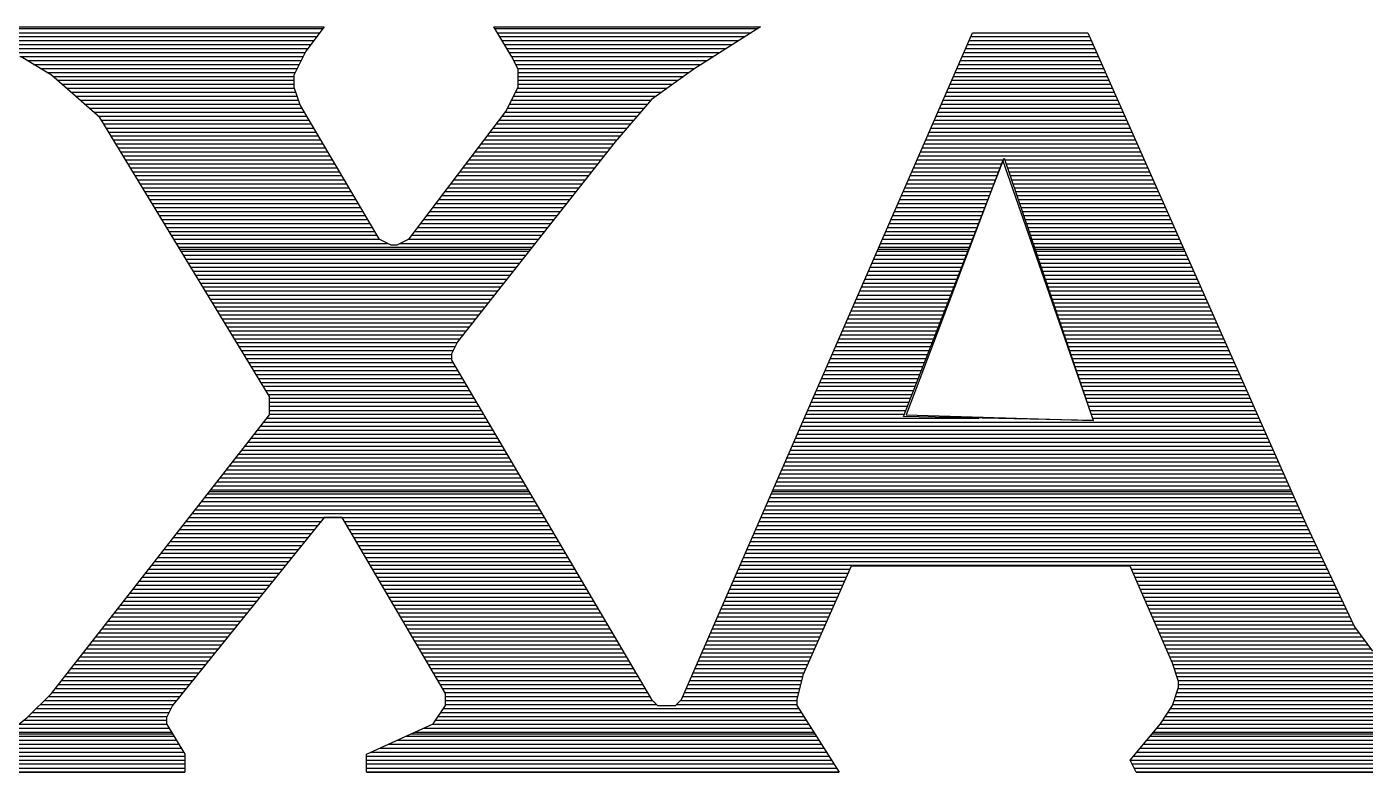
# Model space of a CAD drawing. Extents: x -19 to 106, y -45 to 160.
# Drawn here: x 7.458 to 9.351, y -29.136 to -28.081 of the extents above; entities that cross this region are included whole.
import ezdxf

# ---------------------------------------------------------------- set-up
doc = ezdxf.new("R2010")
doc.units = 0
doc.layers.add('DF_TITLE_BLOCK', color=2, linetype='CONTINUOUS')

msp = doc.modelspace()

# ---------------------------------------------------------------- linework, layer by layer
at = {"layer": 'DF_TITLE_BLOCK'}
for points in [[(7.355586, -28.081224), (7.878826, -28.081224)], [(7.355586, -28.081224), (7.878826, -28.081224)], [(7.355586, -28.081224), (7.878826, -28.081224)], [(7.361682, -28.083764), (7.87654, -28.083764)], [(7.374128, -28.089606), (7.872222, -28.089606)], [(7.386574, -28.095194), (7.868158, -28.095194)], [(7.878826, -28.081224), (7.852918, -28.115514)], [(7.878826, -28.081224), (7.852918, -28.115514)], [(7.878826, -28.081224), (7.852918, -28.115514)], [(8.144256, -28.123896), (8.118856, -28.081224)], [(8.118856, -28.081224), (8.496046, -28.081224)], [(8.118856, -28.081224), (8.496046, -28.081224)], [(8.144256, -28.123896), (8.118856, -28.081224)], [(8.118856, -28.081224), (8.496046, -28.081224)], [(8.144256, -28.123896), (8.118856, -28.081224)], [(8.12038, -28.083764), (8.491474, -28.083764)], [(8.123682, -28.089606), (8.482584, -28.089606)], [(8.127238, -28.095194), (8.473948, -28.095194)], [(8.384286, -29.032708), (8.795766, -28.089606)], [(8.384286, -29.032708), (8.795766, -28.089606)], [(8.384286, -29.032708), (8.795766, -28.089606)], [(8.496046, -28.081224), (8.401558, -28.141168)], [(8.496046, -28.081224), (8.401558, -28.141168)], [(8.496046, -28.081224), (8.401558, -28.141168)], [(8.79348, -28.095194), (8.96112, -28.095194)], [(8.795766, -28.089606), (8.958834, -28.089606)], [(8.795766, -28.089606), (8.958834, -28.089606)], [(8.795766, -28.089606), (8.958834, -28.089606)], [(8.958834, -28.089606), (9.267444, -28.784042)], [(8.958834, -28.089606), (9.267444, -28.784042)], [(8.958834, -28.089606), (9.267444, -28.784042)], [(7.39902, -28.100782), (7.86384, -28.100782)], [(7.411212, -28.10637), (7.859776, -28.10637)], [(7.423658, -28.111958), (7.855458, -28.111958)], [(7.436104, -28.117546), (7.851902, -28.117546)], [(7.852918, -28.115514), (7.835646, -28.149804)], [(7.852918, -28.115514), (7.835646, -28.149804)], [(7.852918, -28.115514), (7.835646, -28.149804)], [(8.13054, -28.100782), (8.465058, -28.100782)], [(8.133842, -28.10637), (8.456168, -28.10637)], [(8.137144, -28.111958), (8.447278, -28.111958)], [(8.140446, -28.117546), (8.438388, -28.117546)], [(8.783574, -28.117546), (8.97128, -28.117546)], [(8.786114, -28.111958), (8.96874, -28.111958)], [(8.788654, -28.10637), (8.9662, -28.10637)], [(8.791194, -28.100782), (8.96366, -28.100782)], [(7.448296, -28.123134), (7.849108, -28.123134)], [(7.492746, -28.149804), (7.450074, -28.123896)], [(7.492746, -28.149804), (7.450074, -28.123896)], [(7.492746, -28.149804), (7.450074, -28.123896)], [(7.458202, -28.128722), (7.846314, -28.128722)], [(7.4676, -28.134564), (7.843266, -28.134564)], [(8.144002, -28.123134), (8.429752, -28.123134)], [(8.153146, -28.141168), (8.144256, -28.123896)], [(8.153146, -28.141168), (8.144256, -28.123896)], [(8.153146, -28.141168), (8.144256, -28.123896)], [(8.146796, -28.128722), (8.420862, -28.128722)], [(8.14959, -28.134564), (8.411972, -28.134564)], [(8.776462, -28.134564), (8.978646, -28.134564)], [(8.778748, -28.128722), (8.976106, -28.128722)], [(8.781288, -28.123134), (8.97382, -28.123134)], [(7.476744, -28.140152), (7.840726, -28.140152)], [(7.486396, -28.14574), (7.837678, -28.14574)], [(7.561326, -28.209748), (7.492746, -28.149804)], [(7.561326, -28.209748), (7.492746, -28.149804)], [(7.561326, -28.209748), (7.492746, -28.149804)], [(7.494778, -28.151328), (7.835646, -28.151328)], [(7.835646, -28.149804), (7.835646, -28.166822)], [(7.835646, -28.149804), (7.835646, -28.166822)], [(7.835646, -28.149804), (7.835646, -28.166822)], [(8.152384, -28.140152), (8.403082, -28.140152)], [(8.153146, -28.166822), (8.153146, -28.141168)], [(8.153146, -28.166822), (8.153146, -28.141168)], [(8.153146, -28.166822), (8.153146, -28.141168)], [(8.153146, -28.14574), (8.394954, -28.14574)], [(8.153146, -28.151328), (8.387334, -28.151328)], [(8.401558, -28.141168), (8.341614, -28.184094)], [(8.401558, -28.141168), (8.341614, -28.184094)], [(8.401558, -28.141168), (8.341614, -28.184094)], [(8.769096, -28.151328), (8.986266, -28.151328)], [(8.771382, -28.14574), (8.983726, -28.14574)], [(8.773922, -28.140152), (8.981186, -28.140152)], [(7.501128, -28.156916), (7.835646, -28.156916)], [(7.507732, -28.162504), (7.835646, -28.162504)], [(7.514082, -28.168092), (7.836154, -28.168092)], [(7.520432, -28.17368), (7.838186, -28.17368)], [(7.835646, -28.166822), (7.844536, -28.192476)], [(7.835646, -28.166822), (7.844536, -28.192476)], [(7.835646, -28.166822), (7.844536, -28.192476)], [(8.135874, -28.201112), (8.153146, -28.166822)], [(8.135874, -28.201112), (8.153146, -28.166822)], [(8.135874, -28.201112), (8.153146, -28.166822)], [(8.14959, -28.17368), (8.355838, -28.17368)], [(8.152384, -28.168092), (8.363712, -28.168092)], [(8.153146, -28.156916), (8.37946, -28.156916)], [(8.153146, -28.162504), (8.371586, -28.162504)], [(8.75919, -28.17368), (8.996172, -28.17368)], [(8.761476, -28.168092), (8.993632, -28.168092)], [(8.76427, -28.162504), (8.991346, -28.162504)], [(8.766556, -28.156916), (8.988552, -28.156916)], [(7.527036, -28.179522), (7.839964, -28.179522)], [(7.533386, -28.18511), (7.841742, -28.18511)], [(7.539736, -28.190698), (7.843774, -28.190698)], [(7.844536, -28.192476), (7.955788, -28.381198)], [(7.844536, -28.192476), (7.955788, -28.381198)], [(7.844536, -28.192476), (7.955788, -28.381198)], [(8.140954, -28.190698), (8.335772, -28.190698)], [(8.144002, -28.18511), (8.340598, -28.18511)], [(8.146542, -28.179522), (8.347964, -28.179522)], [(8.341614, -28.184094), (8.290306, -28.244038)], [(8.341614, -28.184094), (8.290306, -28.244038)], [(8.341614, -28.184094), (8.290306, -28.244038)], [(8.751824, -28.190698), (9.003792, -28.190698)], [(8.754364, -28.18511), (9.001252, -28.18511)], [(8.75665, -28.179522), (8.998712, -28.179522)], [(7.546086, -28.196286), (7.846568, -28.196286)], [(7.55269, -28.201874), (7.84987, -28.201874)], [(7.55904, -28.207716), (7.853172, -28.207716)], [(7.801356, -28.603956), (7.561326, -28.209748)], [(7.801356, -28.603956), (7.561326, -28.209748)], [(7.801356, -28.603956), (7.561326, -28.209748)], [(7.998714, -28.381198), (8.135874, -28.201112)], [(7.998714, -28.381198), (8.135874, -28.201112)], [(7.998714, -28.381198), (8.135874, -28.201112)], [(8.131048, -28.207716), (8.321294, -28.207716)], [(8.135112, -28.201874), (8.32612, -28.201874)], [(8.13816, -28.196286), (8.330946, -28.196286)], [(8.744458, -28.207716), (9.011158, -28.207716)], [(8.746998, -28.201874), (9.008618, -28.201874)], [(8.749284, -28.196286), (9.006078, -28.196286)], [(7.563612, -28.213304), (7.856728, -28.213304)], [(7.567168, -28.218638), (7.859776, -28.218638)], [(7.57047, -28.22448), (7.863078, -28.22448)], [(7.574026, -28.230068), (7.866634, -28.230068)], [(8.113776, -28.230068), (8.30199, -28.230068)], [(8.118094, -28.22448), (8.306816, -28.22448)], [(8.122412, -28.218638), (8.311642, -28.218638)], [(8.12673, -28.213304), (8.316468, -28.213304)], [(8.734552, -28.230068), (9.021064, -28.230068)], [(8.737092, -28.22448), (9.018778, -28.22448)], [(8.739632, -28.218638), (9.016238, -28.218638)], [(8.742172, -28.213304), (9.013698, -28.213304)], [(7.577328, -28.235656), (7.869936, -28.235656)], [(7.580884, -28.241244), (7.873238, -28.241244)], [(7.584186, -28.246832), (7.87654, -28.246832)], [(8.290306, -28.244038), (8.067294, -28.526994)], [(8.290306, -28.244038), (8.067294, -28.526994)], [(8.290306, -28.244038), (8.067294, -28.526994)], [(8.100822, -28.246832), (8.287766, -28.246832)], [(8.10514, -28.241244), (8.292592, -28.241244)], [(8.109458, -28.235656), (8.297164, -28.235656)], [(8.727186, -28.246832), (9.028684, -28.246832)], [(8.729726, -28.241244), (9.026144, -28.241244)], [(8.732266, -28.235656), (9.023604, -28.235656)], [(7.587488, -28.252674), (7.879842, -28.252674)], [(7.591044, -28.258262), (7.883144, -28.258262)], [(7.594346, -28.26385), (7.886446, -28.26385)], [(8.088122, -28.26385), (8.274558, -28.26385)], [(8.09244, -28.258262), (8.278876, -28.258262)], [(8.096758, -28.252674), (8.283448, -28.252674)], [(8.697976, -28.632658), (8.840724, -28.266898)], [(8.720074, -28.26385), (9.036304, -28.26385)], [(8.72236, -28.258262), (9.03351, -28.258262)], [(8.7249, -28.252674), (9.031224, -28.252674)], [(8.840724, -28.266898), (8.966454, -28.638246)], [(7.597902, -28.269438), (7.889748, -28.269438)], [(7.601204, -28.275026), (7.89305, -28.275026)], [(7.60476, -28.280614), (7.896352, -28.280614)], [(7.608062, -28.286202), (7.899654, -28.286202)], [(8.07085, -28.286202), (8.256778, -28.286202)], [(8.075168, -28.280614), (8.26135, -28.280614)], [(8.079486, -28.275026), (8.265668, -28.275026)], [(8.083804, -28.269438), (8.269986, -28.269438)], [(8.838946, -28.269692), (8.701786, -28.629864)], [(8.838946, -28.269692), (8.701786, -28.629864)], [(8.710168, -28.286202), (8.833104, -28.286202)], [(8.712454, -28.280614), (8.83539, -28.280614)], [(8.714994, -28.275026), (8.837676, -28.275026)], [(8.717534, -28.269438), (8.839708, -28.269438)], [(8.967216, -28.638246), (8.838946, -28.269692)], [(8.967216, -28.638246), (8.838946, -28.269692)], [(8.841486, -28.269438), (9.03859, -28.269438)], [(8.843518, -28.275026), (9.04113, -28.275026)], [(8.845296, -28.280614), (9.04367, -28.280614)], [(8.847328, -28.286202), (9.04621, -28.286202)], [(7.611618, -28.29179), (7.90321, -28.29179)], [(7.61492, -28.297632), (7.906512, -28.297632)], [(7.618476, -28.30322), (7.90956, -28.30322)], [(8.05815, -28.30322), (8.24357, -28.30322)], [(8.062468, -28.297632), (8.247888, -28.297632)], [(8.066532, -28.29179), (8.25246, -28.29179)], [(8.702802, -28.30322), (8.826754, -28.30322)], [(8.705088, -28.297632), (8.828786, -28.297632)], [(8.707628, -28.29179), (8.830818, -28.29179)], [(8.849106, -28.29179), (9.04875, -28.29179)], [(8.851138, -28.297632), (9.051036, -28.297632)], [(8.852916, -28.30322), (9.05383, -28.30322)], [(7.621778, -28.308808), (7.913116, -28.308808)], [(7.62508, -28.314396), (7.916418, -28.314396)], [(7.628636, -28.319984), (7.91972, -28.319984)], [(7.631938, -28.325572), (7.923022, -28.325572)], [(8.041132, -28.325572), (8.22579, -28.325572)], [(8.045196, -28.319984), (8.230108, -28.319984)], [(8.049514, -28.314396), (8.23468, -28.314396)], [(8.053832, -28.308808), (8.239252, -28.308808)], [(8.692896, -28.325572), (8.817864, -28.325572)], [(8.695436, -28.319984), (8.819896, -28.319984)], [(8.697976, -28.314396), (8.822182, -28.314396)], [(8.700262, -28.308808), (8.824468, -28.308808)], [(8.854948, -28.308808), (9.056116, -28.308808)], [(8.856726, -28.314396), (9.058656, -28.314396)], [(8.858758, -28.319984), (9.061196, -28.319984)], [(8.860536, -28.325572), (9.063736, -28.325572)], [(7.635494, -28.33116), (7.926324, -28.33116)], [(7.638796, -28.336748), (7.929626, -28.336748)], [(7.642352, -28.34259), (7.932928, -28.34259)], [(8.028178, -28.34259), (8.212582, -28.34259)], [(8.032242, -28.336748), (8.2169, -28.336748)], [(8.03656, -28.33116), (8.221218, -28.33116)], [(8.68553, -28.34259), (8.81126, -28.34259)], [(8.68807, -28.336748), (8.813292, -28.336748)], [(8.69061, -28.33116), (8.815578, -28.33116)], [(8.862568, -28.33116), (9.066276, -28.33116)], [(8.864346, -28.336748), (9.068562, -28.336748)], [(8.866378, -28.34259), (9.071102, -28.34259)], [(7.645654, -28.348178), (7.93623, -28.348178)], [(7.64921, -28.353766), (7.939786, -28.353766)], [(7.652512, -28.359354), (7.942834, -28.359354)], [(8.015224, -28.359354), (8.19912, -28.359354)], [(8.019542, -28.353766), (8.203692, -28.353766)], [(8.02386, -28.348178), (8.20801, -28.348178)], [(8.678164, -28.359354), (8.804656, -28.359354)], [(8.680704, -28.353766), (8.806942, -28.353766)], [(8.68299, -28.348178), (8.808974, -28.348178)], [(8.868156, -28.348178), (9.073642, -28.348178)], [(8.870188, -28.353766), (9.076182, -28.353766)], [(8.871966, -28.359354), (9.078722, -28.359354)], [(7.656068, -28.364942), (7.946136, -28.364942)], [(7.65937, -28.370784), (7.949692, -28.370784)], [(7.662926, -28.376118), (7.952994, -28.376118)], [(7.666228, -28.381706), (7.957312, -28.381706)], [(7.955788, -28.381198), (7.972806, -28.389834)], [(7.955788, -28.381198), (7.972806, -28.389834)], [(7.955788, -28.381198), (7.972806, -28.389834)], [(7.981696, -28.389834), (7.998714, -28.381198)], [(7.981696, -28.389834), (7.998714, -28.381198)], [(7.981696, -28.389834), (7.998714, -28.381198)], [(7.99719, -28.381706), (8.181594, -28.381706)], [(8.002524, -28.376118), (8.185912, -28.376118)], [(8.006842, -28.370784), (8.190484, -28.370784)], [(8.010906, -28.364942), (8.194802, -28.364942)], [(8.668512, -28.381706), (8.795766, -28.381706)], [(8.670798, -28.376118), (8.798052, -28.376118)], [(8.673338, -28.370784), (8.800338, -28.370784)], [(8.675878, -28.364942), (8.80237, -28.364942)], [(8.873998, -28.364942), (9.081262, -28.364942)], [(8.875776, -28.370784), (9.083548, -28.370784)], [(8.877808, -28.376118), (9.086088, -28.376118)], [(8.879586, -28.381706), (9.088628, -28.381706)], [(7.66953, -28.387548), (7.968488, -28.387548)], [(7.673086, -28.393136), (8.172704, -28.393136)], [(7.67461, -28.395676), (8.170672, -28.395676)], [(7.676388, -28.398724), (8.168386, -28.398724)], [(7.972806, -28.389834), (7.981696, -28.389834)], [(7.972806, -28.389834), (7.981696, -28.389834)], [(7.972806, -28.389834), (7.981696, -28.389834)], [(7.986014, -28.387548), (8.177022, -28.387548)], [(8.660892, -28.398724), (8.789416, -28.398724)], [(8.662416, -28.395676), (8.79094, -28.395676)], [(8.663432, -28.393136), (8.791448, -28.393136)], [(8.665972, -28.387548), (8.79348, -28.387548)], [(8.881618, -28.387548), (9.091168, -28.387548)], [(8.882634, -28.395676), (9.094978, -28.395676)], [(8.883396, -28.393136), (9.093708, -28.393136)], [(8.885428, -28.398724), (9.095994, -28.398724)], [(7.679944, -28.404312), (8.163814, -28.404312)], [(7.683246, -28.4099), (8.159242, -28.4099)], [(7.686802, -28.415742), (8.154924, -28.415742)], [(8.65378, -28.415742), (8.782558, -28.415742)], [(8.656066, -28.4099), (8.784844, -28.4099)], [(8.658606, -28.404312), (8.78713, -28.404312)], [(8.887206, -28.404312), (9.098788, -28.404312)], [(8.889238, -28.4099), (9.101074, -28.4099)], [(8.891016, -28.415742), (9.103614, -28.415742)], [(7.690104, -28.42133), (8.150352, -28.42133)], [(7.69366, -28.426664), (8.146034, -28.426664)], [(7.696962, -28.432506), (8.141716, -28.432506)], [(7.700518, -28.438094), (8.137144, -28.438094)], [(8.643874, -28.438094), (8.773922, -28.438094)], [(8.646414, -28.432506), (8.775954, -28.432506)], [(8.6487, -28.426664), (8.77824, -28.426664)], [(8.65124, -28.42133), (8.780526, -28.42133)], [(8.893048, -28.42133), (9.106154, -28.42133)], [(8.894826, -28.426664), (9.108694, -28.426664)], [(8.896858, -28.432506), (9.111234, -28.432506)], [(8.898636, -28.438094), (9.11352, -28.438094)], [(7.70382, -28.443682), (8.132826, -28.443682)], [(7.707376, -28.44927), (8.128254, -28.44927)], [(7.710678, -28.454858), (8.123936, -28.454858)], [(8.636508, -28.454858), (8.767318, -28.454858)], [(8.639048, -28.44927), (8.769604, -28.44927)], [(8.641588, -28.443682), (8.771636, -28.443682)], [(8.900668, -28.443682), (9.116314, -28.443682)], [(8.902446, -28.44927), (9.1186, -28.44927)], [(8.904478, -28.454858), (9.12114, -28.454858)], [(7.714234, -28.4607), (8.119618, -28.4607)], [(7.717536, -28.466288), (8.115046, -28.466288)], [(7.721092, -28.471876), (8.110728, -28.471876)], [(8.629142, -28.471876), (8.760714, -28.471876)], [(8.631682, -28.466288), (8.763, -28.466288)], [(8.633968, -28.4607), (8.765032, -28.4607)], [(8.906256, -28.4607), (9.12368, -28.4607)], [(8.908288, -28.466288), (9.12622, -28.466288)], [(8.910066, -28.471876), (9.12876, -28.471876)], [(7.724394, -28.477464), (8.106156, -28.477464)], [(7.72795, -28.483052), (8.101838, -28.483052)], [(7.731252, -28.48864), (8.097266, -28.48864)], [(7.734808, -28.494228), (8.092948, -28.494228)], [(8.61949, -28.494228), (8.752078, -28.494228)], [(8.621776, -28.48864), (8.75411, -28.48864)], [(8.624316, -28.483052), (8.756142, -28.483052)], [(8.626602, -28.477464), (8.758428, -28.477464)], [(8.912098, -28.477464), (9.131046, -28.477464)], [(8.913876, -28.483052), (9.133586, -28.483052)], [(8.915908, -28.48864), (9.136126, -28.48864)], [(8.917686, -28.494228), (9.138666, -28.494228)], [(7.73811, -28.499816), (8.088376, -28.499816)], [(7.741666, -28.505658), (8.084058, -28.505658)], [(7.744968, -28.511246), (8.079486, -28.511246)], [(8.61187, -28.511246), (8.74522, -28.511246)], [(8.61441, -28.505658), (8.747506, -28.505658)], [(8.61695, -28.499816), (8.749792, -28.499816)], [(8.919718, -28.499816), (9.140952, -28.499816)], [(8.921496, -28.505658), (9.143746, -28.505658)], [(8.923528, -28.511246), (9.146032, -28.511246)], [(7.748524, -28.516834), (8.075168, -28.516834)], [(7.751826, -28.522422), (8.07085, -28.522422)], [(7.755382, -28.52801), (8.066532, -28.52801)], [(7.758684, -28.533598), (8.063992, -28.533598)], [(8.067294, -28.526994), (8.058658, -28.544012)], [(8.067294, -28.526994), (8.058658, -28.544012)], [(8.067294, -28.526994), (8.058658, -28.544012)], [(8.602218, -28.533598), (8.736584, -28.533598)], [(8.604504, -28.52801), (8.738616, -28.52801)], [(8.607044, -28.522422), (8.740902, -28.522422)], [(8.609584, -28.516834), (8.743188, -28.516834)], [(8.925306, -28.516834), (9.148572, -28.516834)], [(8.927338, -28.522422), (9.151112, -28.522422)], [(8.929116, -28.52801), (9.153652, -28.52801)], [(8.931148, -28.533598), (9.156192, -28.533598)], [(7.76224, -28.539186), (8.060944, -28.539186)], [(7.765542, -28.544774), (8.058658, -28.544774)], [(7.769098, -28.550616), (8.058658, -28.550616)], [(8.058658, -28.544012), (8.058658, -28.552648)], [(8.058658, -28.544012), (8.058658, -28.552648)], [(8.058658, -28.544012), (8.058658, -28.552648)], [(8.058658, -28.552648), (8.341614, -29.032708)], [(8.058658, -28.552648), (8.341614, -29.032708)], [(8.058658, -28.552648), (8.341614, -29.032708)], [(8.594852, -28.550616), (8.72998, -28.550616)], [(8.597392, -28.544774), (8.732266, -28.544774)], [(8.599678, -28.539186), (8.734298, -28.539186)], [(8.932926, -28.539186), (9.158478, -28.539186)], [(8.934958, -28.544774), (9.161272, -28.544774)], [(8.936736, -28.550616), (9.163558, -28.550616)], [(7.7724, -28.556204), (8.060944, -28.556204)], [(7.775956, -28.561792), (8.063992, -28.561792)], [(7.779258, -28.56738), (8.067294, -28.56738)], [(8.587486, -28.56738), (8.723376, -28.56738)], [(8.590026, -28.561792), (8.725662, -28.561792)], [(8.592312, -28.556204), (8.727694, -28.556204)], [(8.938768, -28.556204), (9.166098, -28.556204)], [(8.940546, -28.561792), (9.168638, -28.561792)], [(8.942578, -28.56738), (9.171178, -28.56738)], [(7.78256, -28.572968), (8.07085, -28.572968)], [(7.786116, -28.57881), (8.074152, -28.57881)], [(7.789418, -28.584144), (8.0772, -28.584144)], [(7.792974, -28.589732), (8.080756, -28.589732)], [(8.57758, -28.589732), (8.71474, -28.589732)], [(8.58012, -28.584144), (8.716772, -28.584144)], [(8.582406, -28.57881), (8.718804, -28.57881)], [(8.584946, -28.572968), (8.72109, -28.572968)], [(8.944356, -28.572968), (9.173718, -28.572968)], [(8.946388, -28.57881), (9.176004, -28.57881)], [(8.948166, -28.584144), (9.178544, -28.584144)], [(8.950198, -28.589732), (9.181084, -28.589732)], [(7.796276, -28.595574), (8.084058, -28.595574)], [(7.799832, -28.601162), (8.08736, -28.601162)], [(7.801356, -28.629864), (7.801356, -28.603956)], [(7.801356, -28.629864), (7.801356, -28.603956)], [(7.801356, -28.629864), (7.801356, -28.603956)], [(7.801356, -28.60675), (8.090662, -28.60675)], [(8.570214, -28.60675), (8.707882, -28.60675)], [(8.572754, -28.601162), (8.710168, -28.601162)], [(8.575294, -28.595574), (8.712454, -28.595574)], [(8.951976, -28.595574), (9.183624, -28.595574)], [(8.954008, -28.601162), (9.186164, -28.601162)], [(8.955786, -28.60675), (9.188704, -28.60675)], [(7.801356, -28.612338), (8.093964, -28.612338)], [(7.801356, -28.617926), (8.097266, -28.617926)], [(7.801356, -28.623768), (8.100568, -28.623768)], [(8.562848, -28.623768), (8.701278, -28.623768)], [(8.565388, -28.617926), (8.703564, -28.617926)], [(8.567928, -28.612338), (8.70585, -28.612338)], [(8.957818, -28.612338), (9.19099, -28.612338)], [(8.959596, -28.617926), (9.19353, -28.617926)], [(8.961628, -28.623768), (9.19607, -28.623768)], [(7.492746, -29.024072), (7.801356, -28.629864)], [(7.492746, -29.024072), (7.801356, -28.629864)], [(7.492746, -29.024072), (7.801356, -28.629864)], [(7.788656, -28.64612), (8.113776, -28.64612)], [(7.792974, -28.640532), (8.110474, -28.640532)], [(7.797546, -28.63469), (8.107172, -28.63469)], [(7.801356, -28.629356), (8.10387, -28.629356)], [(8.553196, -28.64612), (9.20623, -28.64612)], [(8.555482, -28.640532), (9.203436, -28.640532)], [(8.558022, -28.63469), (8.804656, -28.63469)], [(8.560308, -28.629356), (8.699246, -28.629356)], [(8.966454, -28.638246), (8.697976, -28.632658)], [(8.701786, -28.629864), (8.967216, -28.638246)], [(8.701786, -28.629864), (8.967216, -28.638246)], [(8.963406, -28.629356), (9.19861, -28.629356)], [(8.965438, -28.63469), (9.20115, -28.63469)], [(7.775448, -28.662884), (8.123682, -28.662884)], [(7.779766, -28.657296), (8.12038, -28.657296)], [(7.784338, -28.651708), (8.117078, -28.651708)], [(8.54583, -28.662884), (9.213596, -28.662884)], [(8.548116, -28.657296), (9.211056, -28.657296)], [(8.550656, -28.651708), (9.208516, -28.651708)], [(7.757922, -28.68549), (8.137144, -28.68549)], [(7.76224, -28.679902), (8.133588, -28.679902)], [(7.766812, -28.674314), (8.130286, -28.674314)], [(7.77113, -28.668726), (8.126984, -28.668726)], [(8.535924, -28.68549), (9.223756, -28.68549)], [(8.53821, -28.679902), (9.220962, -28.679902)], [(8.541004, -28.674314), (9.218676, -28.674314)], [(8.54329, -28.668726), (9.216136, -28.668726)], [(7.744714, -28.702254), (8.14705, -28.702254)], [(7.749032, -28.696666), (8.143494, -28.696666)], [(7.75335, -28.691078), (8.140192, -28.691078)], [(8.528558, -28.702254), (9.231122, -28.702254)], [(8.531098, -28.696666), (9.228582, -28.696666)], [(8.533384, -28.691078), (9.226042, -28.691078)], [(7.731506, -28.719272), (8.156956, -28.719272)], [(7.735824, -28.713684), (8.1534, -28.713684)], [(7.740396, -28.707842), (8.150352, -28.707842)], [(8.521192, -28.719272), (9.238488, -28.719272)], [(8.523732, -28.713684), (9.236202, -28.713684)], [(8.526018, -28.707842), (9.233662, -28.707842)], [(7.713726, -28.741624), (8.170164, -28.741624)], [(7.716266, -28.738576), (8.168386, -28.738576)], [(7.718298, -28.736036), (8.166862, -28.736036)], [(7.722616, -28.730448), (8.16356, -28.730448)], [(7.727188, -28.72486), (8.160258, -28.72486)], [(8.511286, -28.741624), (9.248648, -28.741624)], [(8.51281, -28.738576), (9.247378, -28.738576)], [(8.513826, -28.736036), (9.246108, -28.736036)], [(8.516366, -28.730448), (9.243568, -28.730448)], [(8.518906, -28.72486), (9.241028, -28.72486)], [(7.700772, -28.758642), (8.18007, -28.758642)], [(7.70509, -28.7528), (8.176768, -28.7528)], [(7.709662, -28.747212), (8.173466, -28.747212)], [(8.50392, -28.758642), (9.256014, -28.758642)], [(8.50646, -28.7528), (9.253474, -28.7528)], [(8.509, -28.747212), (9.251188, -28.747212)], [(7.878826, -28.775406), (7.664196, -29.041344)], [(7.878826, -28.775406), (7.664196, -29.041344)], [(7.878826, -28.775406), (7.664196, -29.041344)], [(7.687564, -28.775406), (8.189976, -28.775406)], [(7.691882, -28.769818), (8.186674, -28.769818)], [(7.6962, -28.76423), (8.183372, -28.76423)], [(7.904226, -28.775406), (7.878826, -28.775406)], [(7.904226, -28.775406), (7.878826, -28.775406)], [(7.904226, -28.775406), (7.878826, -28.775406)], [(8.050276, -29.024072), (7.904226, -28.775406)], [(8.050276, -29.024072), (7.904226, -28.775406)], [(8.050276, -29.024072), (7.904226, -28.775406)], [(8.496808, -28.775406), (9.263634, -28.775406)], [(8.499094, -28.769818), (9.261094, -28.769818)], [(8.501634, -28.76423), (9.258554, -28.76423)], [(7.670038, -28.797758), (7.860538, -28.797758)], [(7.674356, -28.79217), (7.86511, -28.79217)], [(7.678674, -28.786836), (7.869682, -28.786836)], [(7.682992, -28.780994), (7.874254, -28.780994)], [(7.907782, -28.780994), (8.193278, -28.780994)], [(7.91083, -28.786836), (8.19658, -28.786836)], [(7.914132, -28.79217), (8.199882, -28.79217)], [(7.917688, -28.797758), (8.203184, -28.797758)], [(8.486902, -28.797758), (9.274048, -28.797758)], [(8.489442, -28.79217), (9.271254, -28.79217)], [(8.491728, -28.786836), (9.268714, -28.786836)], [(8.494268, -28.780994), (9.26592, -28.780994)], [(9.267444, -28.784042), (9.336024, -28.929838)], [(9.267444, -28.784042), (9.336024, -28.929838)], [(9.267444, -28.784042), (9.336024, -28.929838)], [(7.656576, -28.814776), (7.847076, -28.814776)], [(7.661148, -28.809188), (7.851394, -28.809188)], [(7.665466, -28.8036), (7.855966, -28.8036)], [(7.920736, -28.8036), (8.206486, -28.8036)], [(7.924038, -28.809188), (8.209788, -28.809188)], [(7.927594, -28.814776), (8.213344, -28.814776)], [(8.479536, -28.814776), (9.281922, -28.814776)], [(8.481822, -28.809188), (9.279382, -28.809188)], [(8.484362, -28.8036), (9.276588, -28.8036)], [(7.643368, -28.831794), (7.83336, -28.831794)], [(7.64794, -28.825952), (7.837932, -28.825952)], [(7.652258, -28.820364), (7.842504, -28.820364)], [(7.930642, -28.820364), (8.216392, -28.820364)], [(7.933944, -28.825952), (8.219694, -28.825952)], [(7.937246, -28.831794), (8.22325, -28.831794)], [(8.47217, -28.831794), (9.289796, -28.831794)], [(8.47471, -28.825952), (9.287256, -28.825952)], [(8.476996, -28.820364), (9.284462, -28.820364)], [(7.625842, -28.854146), (7.815072, -28.854146)], [(7.630414, -28.848558), (7.819644, -28.848558)], [(7.634732, -28.842716), (7.824216, -28.842716)], [(7.63905, -28.837382), (7.828788, -28.837382)], [(7.940548, -28.837382), (8.226552, -28.837382)], [(7.94385, -28.842716), (8.2296, -28.842716)], [(7.947152, -28.848558), (8.233156, -28.848558)], [(7.950454, -28.854146), (8.236458, -28.854146)], [(8.462264, -28.854146), (8.619998, -28.854146)], [(8.464804, -28.848558), (8.622538, -28.848558)], [(8.467344, -28.842716), (9.29513, -28.842716)], [(8.46963, -28.837382), (9.292336, -28.837382)], [(8.624316, -28.843986), (8.555736, -28.998418)], [(8.624316, -28.843986), (8.555736, -28.998418)], [(8.624316, -28.843986), (8.555736, -28.998418)], [(9.018778, -28.843986), (8.624316, -28.843986)], [(9.018778, -28.843986), (8.624316, -28.843986)], [(9.018778, -28.843986), (8.624316, -28.843986)], [(9.078976, -28.981146), (9.018778, -28.843986)], [(9.078976, -28.981146), (9.018778, -28.843986)], [(9.078976, -28.981146), (9.018778, -28.843986)], [(9.02081, -28.848558), (9.29767, -28.848558)], [(9.02335, -28.854146), (9.300464, -28.854146)], [(7.612634, -28.87091), (7.80161, -28.87091)], [(7.616952, -28.865322), (7.806182, -28.865322)], [(7.621524, -28.859734), (7.810754, -28.859734)], [(7.953756, -28.859734), (8.23976, -28.859734)], [(7.957058, -28.865322), (8.243062, -28.865322)], [(7.96036, -28.87091), (8.246364, -28.87091)], [(8.454898, -28.87091), (8.612632, -28.87091)], [(8.457438, -28.865322), (8.614918, -28.865322)], [(8.459724, -28.859734), (8.617458, -28.859734)], [(9.025636, -28.859734), (9.303004, -28.859734)], [(9.028176, -28.865322), (9.305544, -28.865322)], [(9.030462, -28.87091), (9.308338, -28.87091)], [(7.595108, -28.893516), (7.783576, -28.893516)], [(7.599426, -28.887928), (7.788148, -28.887928)], [(7.603998, -28.88234), (7.79272, -28.88234)], [(7.608316, -28.876752), (7.797038, -28.876752)], [(7.963662, -28.876752), (8.249666, -28.876752)], [(7.966964, -28.88234), (8.252968, -28.88234)], [(7.970266, -28.887928), (8.25627, -28.887928)], [(7.973568, -28.893516), (8.259572, -28.893516)], [(8.445246, -28.893516), (8.602472, -28.893516)], [(8.447532, -28.887928), (8.605012, -28.887928)], [(8.450072, -28.88234), (8.607552, -28.88234)], [(8.452612, -28.876752), (8.609838, -28.876752)], [(9.033002, -28.876752), (9.310878, -28.876752)], [(9.035542, -28.88234), (9.313672, -28.88234)], [(9.038082, -28.887928), (9.316212, -28.887928)], [(9.040368, -28.893516), (9.319006, -28.893516)], [(7.5819, -28.91028), (7.76986, -28.91028)], [(7.586218, -28.904692), (7.774432, -28.904692)], [(7.59079, -28.899104), (7.779004, -28.899104)], [(7.97687, -28.899104), (8.262874, -28.899104)], [(7.980172, -28.904692), (8.266176, -28.904692)], [(7.983474, -28.91028), (8.269478, -28.91028)], [(8.437626, -28.91028), (8.595106, -28.91028)], [(8.44042, -28.904692), (8.597392, -28.904692)], [(8.442706, -28.899104), (8.599932, -28.899104)], [(9.042908, -28.899104), (9.321546, -28.899104)], [(9.045448, -28.904692), (9.32434, -28.904692)], [(9.047734, -28.91028), (9.32688, -28.91028)], [(7.568692, -28.927298), (7.756144, -28.927298)], [(7.57301, -28.92171), (7.760716, -28.92171)], [(7.577328, -28.915868), (7.765288, -28.915868)], [(7.986776, -28.915868), (8.27278, -28.915868)], [(7.990078, -28.92171), (8.276082, -28.92171)], [(7.99338, -28.927298), (8.279384, -28.927298)], [(8.430514, -28.927298), (8.587486, -28.927298)], [(8.4328, -28.92171), (8.590026, -28.92171)], [(8.43534, -28.915868), (8.592566, -28.915868)], [(9.050274, -28.915868), (9.32942, -28.915868)], [(9.05256, -28.92171), (9.332214, -28.92171)], [(9.055354, -28.927298), (9.334754, -28.927298)], [(9.336024, -28.929838), (9.361678, -28.964128)], [(9.336024, -28.929838), (9.361678, -28.964128)], [(9.336024, -28.929838), (9.361678, -28.964128)], [(7.551166, -28.94965), (7.73811, -28.94965)], [(7.555484, -28.944062), (7.742682, -28.944062)], [(7.559802, -28.938474), (7.747254, -28.938474)], [(7.564374, -28.932886), (7.751826, -28.932886)], [(7.996682, -28.932886), (8.282686, -28.932886)], [(7.999984, -28.938474), (8.285988, -28.938474)], [(8.003286, -28.944062), (8.289544, -28.944062)], [(8.006588, -28.94965), (8.292592, -28.94965)], [(8.420608, -28.94965), (8.57758, -28.94965)], [(8.423148, -28.944062), (8.58012, -28.944062)], [(8.425434, -28.938474), (8.582406, -28.938474)], [(8.427974, -28.932886), (8.584946, -28.932886)], [(9.05764, -28.932886), (9.33831, -28.932886)], [(9.06018, -28.938474), (9.342628, -28.938474)], [(9.062466, -28.944062), (9.346692, -28.944062)], [(9.065006, -28.94965), (9.35101, -28.94965)], [(7.537958, -28.966668), (7.724394, -28.966668)], [(7.542276, -28.960826), (7.728966, -28.960826)], [(7.546594, -28.955238), (7.733538, -28.955238)], [(8.00989, -28.955238), (8.295894, -28.955238)], [(8.013192, -28.960826), (8.29945, -28.960826)], [(8.01624, -28.966668), (8.302752, -28.966668)], [(8.413242, -28.966668), (8.56996, -28.966668)], [(8.415782, -28.960826), (8.5725, -28.960826)], [(8.418322, -28.955238), (8.57504, -28.955238)], [(9.067546, -28.955238), (9.355074, -28.955238)], [(9.069832, -28.960826), (9.359392, -28.960826)], [(9.072372, -28.966668), (9.364218, -28.966668)], [(7.52475, -28.983432), (7.710932, -28.983432)], [(7.529068, -28.977844), (7.715504, -28.977844)], [(7.53364, -28.972256), (7.719822, -28.972256)], [(8.019796, -28.972256), (8.3058, -28.972256)], [(8.023098, -28.977844), (8.309356, -28.977844)], [(8.026146, -28.983432), (8.312658, -28.983432)], [(8.405876, -28.983432), (8.562594, -28.983432)], [(8.408416, -28.977844), (8.56488, -28.977844)], [(8.410702, -28.972256), (8.567674, -28.972256)], [(9.074912, -28.972256), (9.369806, -28.972256)], [(9.077452, -28.977844), (9.375394, -28.977844)], [(9.087358, -29.007054), (9.078976, -28.981146)], [(9.087358, -29.007054), (9.078976, -28.981146)], [(9.087358, -29.007054), (9.078976, -28.981146)], [(9.079484, -28.983432), (9.380982, -28.983432)], [(7.50697, -29.005784), (7.692898, -29.005784)], [(7.511542, -29.000196), (7.69747, -29.000196)], [(7.51586, -28.994862), (7.701788, -28.994862)], [(7.520178, -28.98902), (7.70636, -28.98902)], [(8.029702, -28.98902), (8.31596, -28.98902)], [(8.033004, -28.994862), (8.319262, -28.994862)], [(8.036052, -29.000196), (8.322564, -29.000196)], [(8.039608, -29.005784), (8.325866, -29.005784)], [(8.396224, -29.005784), (8.553958, -29.005784)], [(8.39851, -29.000196), (8.555482, -29.000196)], [(8.40105, -28.994862), (8.557514, -28.994862)], [(8.403336, -28.98902), (8.560054, -28.98902)], [(8.555736, -28.998418), (8.547354, -29.032708)], [(8.555736, -28.998418), (8.547354, -29.032708)], [(8.555736, -28.998418), (8.547354, -29.032708)], [(9.081516, -28.98902), (9.386824, -28.98902)], [(9.083294, -28.994862), (9.392412, -28.994862)], [(9.085072, -29.000196), (9.398, -29.000196)], [(9.087104, -29.005784), (9.403588, -29.005784)], [(9.087358, -29.015436), (9.087358, -29.007054)], [(9.087358, -29.015436), (9.087358, -29.007054)], [(9.087358, -29.015436), (9.087358, -29.007054)], [(7.458456, -29.058362), (7.492746, -29.024072)], [(7.458456, -29.058362), (7.492746, -29.024072)], [(7.458456, -29.058362), (7.492746, -29.024072)], [(7.494016, -29.022802), (7.679182, -29.022802)], [(7.498334, -29.017214), (7.683754, -29.017214)], [(7.502652, -29.011626), (7.688326, -29.011626)], [(8.042656, -29.011626), (8.329168, -29.011626)], [(8.045958, -29.017214), (8.33247, -29.017214)], [(8.049514, -29.022802), (8.335772, -29.022802)], [(8.050276, -29.041344), (8.050276, -29.024072)], [(8.050276, -29.041344), (8.050276, -29.024072)], [(8.050276, -29.041344), (8.050276, -29.024072)], [(8.388604, -29.022802), (8.54964, -29.022802)], [(8.391144, -29.017214), (8.551164, -29.017214)], [(8.393684, -29.011626), (8.552688, -29.011626)], [(9.078976, -29.041344), (9.087358, -29.015436)], [(9.078976, -29.041344), (9.087358, -29.015436)], [(9.078976, -29.041344), (9.087358, -29.015436)], [(9.085072, -29.022802), (9.420352, -29.022802)], [(9.08685, -29.017214), (9.414764, -29.017214)], [(9.087358, -29.011626), (9.409176, -29.011626)], [(7.471664, -29.045408), (7.662418, -29.045408)], [(7.477252, -29.03982), (7.665466, -29.03982)], [(7.48284, -29.033978), (7.670038, -29.033978)], [(7.488682, -29.02839), (7.67461, -29.02839)], [(7.664196, -29.041344), (7.655814, -29.058362)], [(7.664196, -29.041344), (7.655814, -29.058362)], [(7.664196, -29.041344), (7.655814, -29.058362)], [(8.033004, -29.066998), (8.050276, -29.041344)], [(8.033004, -29.066998), (8.050276, -29.041344)], [(8.033004, -29.066998), (8.050276, -29.041344)], [(8.047482, -29.045408), (8.549894, -29.045408)], [(8.050276, -29.02839), (8.339074, -29.02839)], [(8.050276, -29.033978), (8.342884, -29.033978)], [(8.050276, -29.03982), (8.348472, -29.03982)], [(8.341614, -29.032708), (8.349996, -29.041344)], [(8.341614, -29.032708), (8.349996, -29.041344)], [(8.341614, -29.032708), (8.349996, -29.041344)], [(8.349996, -29.041344), (8.375904, -29.041344)], [(8.349996, -29.041344), (8.375904, -29.041344)], [(8.349996, -29.041344), (8.375904, -29.041344)], [(8.375904, -29.041344), (8.384286, -29.032708)], [(8.375904, -29.041344), (8.384286, -29.032708)], [(8.375904, -29.041344), (8.384286, -29.032708)], [(8.377428, -29.03982), (8.547354, -29.03982)], [(8.383016, -29.033978), (8.547354, -29.033978)], [(8.386318, -29.02839), (8.54837, -29.02839)], [(8.547354, -29.032708), (8.547354, -29.041344)], [(8.547354, -29.032708), (8.547354, -29.041344)], [(8.547354, -29.032708), (8.547354, -29.041344)], [(8.547354, -29.041344), (8.607298, -29.135578)], [(8.547354, -29.041344), (8.607298, -29.135578)], [(8.547354, -29.041344), (8.607298, -29.135578)], [(9.061704, -29.066998), (9.078976, -29.041344)], [(9.061704, -29.066998), (9.078976, -29.041344)], [(9.061704, -29.066998), (9.078976, -29.041344)], [(9.076182, -29.045408), (9.447276, -29.045408)], [(9.07923, -29.03982), (9.439656, -29.03982)], [(9.081262, -29.033978), (9.432036, -29.033978)], [(9.08304, -29.02839), (9.42594, -29.02839)], [(7.372858, -29.126942), (7.458456, -29.058362)], [(7.372858, -29.126942), (7.458456, -29.058362)], [(7.372858, -29.126942), (7.458456, -29.058362)], [(7.453884, -29.062172), (7.655814, -29.062172)], [(7.460488, -29.056584), (7.656576, -29.056584)], [(7.466076, -29.050996), (7.65937, -29.050996)], [(7.655814, -29.058362), (7.655814, -29.066998)], [(7.655814, -29.058362), (7.655814, -29.066998)], [(7.655814, -29.058362), (7.655814, -29.066998)], [(8.036052, -29.062172), (8.560816, -29.062172)], [(8.039862, -29.056584), (8.557006, -29.056584)], [(8.043672, -29.050996), (8.55345, -29.050996)], [(9.064752, -29.062172), (9.472168, -29.062172)], [(9.068562, -29.056584), (9.462262, -29.056584)], [(9.072372, -29.050996), (9.454642, -29.050996)], [(7.4295, -29.081476), (7.66445, -29.081476)], [(7.432802, -29.078936), (7.66318, -29.078936)], [(7.439914, -29.073348), (7.659624, -29.073348)], [(7.446772, -29.06776), (7.656322, -29.06776)], [(7.655814, -29.066998), (7.681468, -29.109924)], [(7.655814, -29.066998), (7.681468, -29.109924)], [(7.655814, -29.066998), (7.681468, -29.109924)], [(7.938516, -29.109924), (8.033004, -29.066998)], [(7.938516, -29.109924), (8.033004, -29.066998)], [(7.938516, -29.109924), (8.033004, -29.066998)], [(8.001, -29.081476), (8.573008, -29.081476)], [(8.006334, -29.078936), (8.571484, -29.078936)], [(8.01878, -29.073348), (8.567674, -29.073348)], [(8.031226, -29.06776), (8.564118, -29.06776)], [(9.018778, -29.118306), (9.061704, -29.066998)], [(9.018778, -29.118306), (9.061704, -29.066998)], [(9.018778, -29.118306), (9.061704, -29.066998)], [(9.049512, -29.081476), (9.513824, -29.081476)], [(9.051544, -29.078936), (9.507728, -29.078936)], [(9.05637, -29.073348), (9.49452, -29.073348)], [(9.060942, -29.06776), (9.483598, -29.06776)], [(7.404608, -29.101542), (7.676388, -29.101542)], [(7.41172, -29.095954), (7.673086, -29.095954)], [(7.418832, -29.090366), (7.669784, -29.090366)], [(7.42569, -29.084778), (7.666482, -29.084778)], [(7.956804, -29.101542), (8.585708, -29.101542)], [(7.96925, -29.095954), (8.582152, -29.095954)], [(7.981696, -29.090366), (8.578596, -29.090366)], [(7.993888, -29.084778), (8.574786, -29.084778)], [(9.032748, -29.101542), (9.568434, -29.101542)], [(9.037574, -29.095954), (9.551416, -29.095954)], [(9.042146, -29.090366), (9.535668, -29.090366)], [(9.046972, -29.084778), (9.521698, -29.084778)], [(7.383526, -29.118306), (7.681468, -29.118306)], [(7.390638, -29.112718), (7.681468, -29.112718)], [(7.397496, -29.10713), (7.679944, -29.10713)], [(7.681468, -29.109924), (7.681468, -29.135578)], [(7.681468, -29.109924), (7.681468, -29.135578)], [(7.681468, -29.109924), (7.681468, -29.135578)], [(7.938516, -29.135578), (7.938516, -29.109924)], [(7.938516, -29.135578), (7.938516, -29.109924)], [(7.938516, -29.135578), (7.938516, -29.109924)], [(7.938516, -29.112718), (8.59282, -29.112718)], [(7.938516, -29.118306), (8.596376, -29.118306)], [(7.944612, -29.10713), (8.589264, -29.10713)], [(9.027414, -29.135578), (9.018778, -29.118306)], [(9.018778, -29.118306), (9.593326, -29.118306)], [(9.027414, -29.135578), (9.018778, -29.118306)], [(9.027414, -29.135578), (9.018778, -29.118306)], [(9.02335, -29.112718), (9.593326, -29.112718)], [(9.028176, -29.10713), (9.585198, -29.10713)], [(7.372858, -29.129736), (7.681468, -29.129736)], [(7.372858, -29.135324), (7.681468, -29.135324)], [(7.681468, -29.135578), (7.372858, -29.135578)], [(7.681468, -29.135578), (7.372858, -29.135578)], [(7.681468, -29.135578), (7.372858, -29.135578)], [(7.376668, -29.123894), (7.681468, -29.123894)], [(7.938516, -29.123894), (8.599932, -29.123894)], [(7.938516, -29.129736), (8.603488, -29.129736)], [(7.938516, -29.135324), (8.607298, -29.135324)], [(8.607298, -29.135578), (7.938516, -29.135578)], [(8.607298, -29.135578), (7.938516, -29.135578)], [(8.607298, -29.135578), (7.938516, -29.135578)], [(9.021572, -29.123894), (9.593326, -29.123894)], [(9.024366, -29.129736), (9.593326, -29.129736)], [(9.02716, -29.135324), (9.593326, -29.135324)], [(9.593326, -29.135578), (9.027414, -29.135578)], [(9.593326, -29.135578), (9.027414, -29.135578)], [(9.593326, -29.135578), (9.027414, -29.135578)]]:
    msp.add_lwpolyline(points, dxfattribs=at)

doc.saveas('drawing.dxf')
